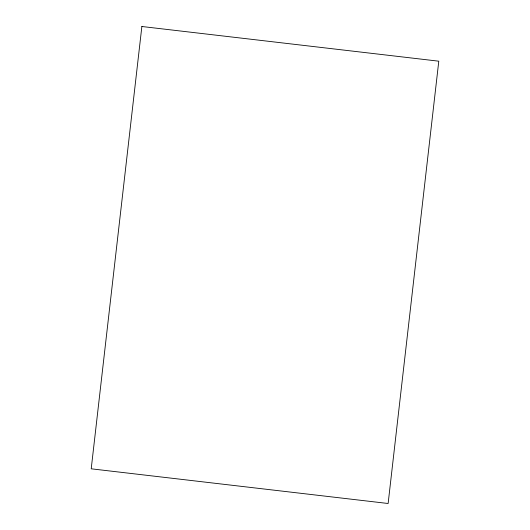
<?xml version="1.0" encoding="UTF-8"?>
<svg xmlns="http://www.w3.org/2000/svg" width="530" height="530" viewBox="0 0 530 530"><rect width="100%" height="100%" fill="white"/><g stroke="black" fill="none" stroke-linecap="round" stroke-linejoin="round"><path stroke-width="0.79" d="M141.868 26.5L91.213 468.811L388.132 503.5L438.787 61.188L141.868 26.5"/></g></svg>
